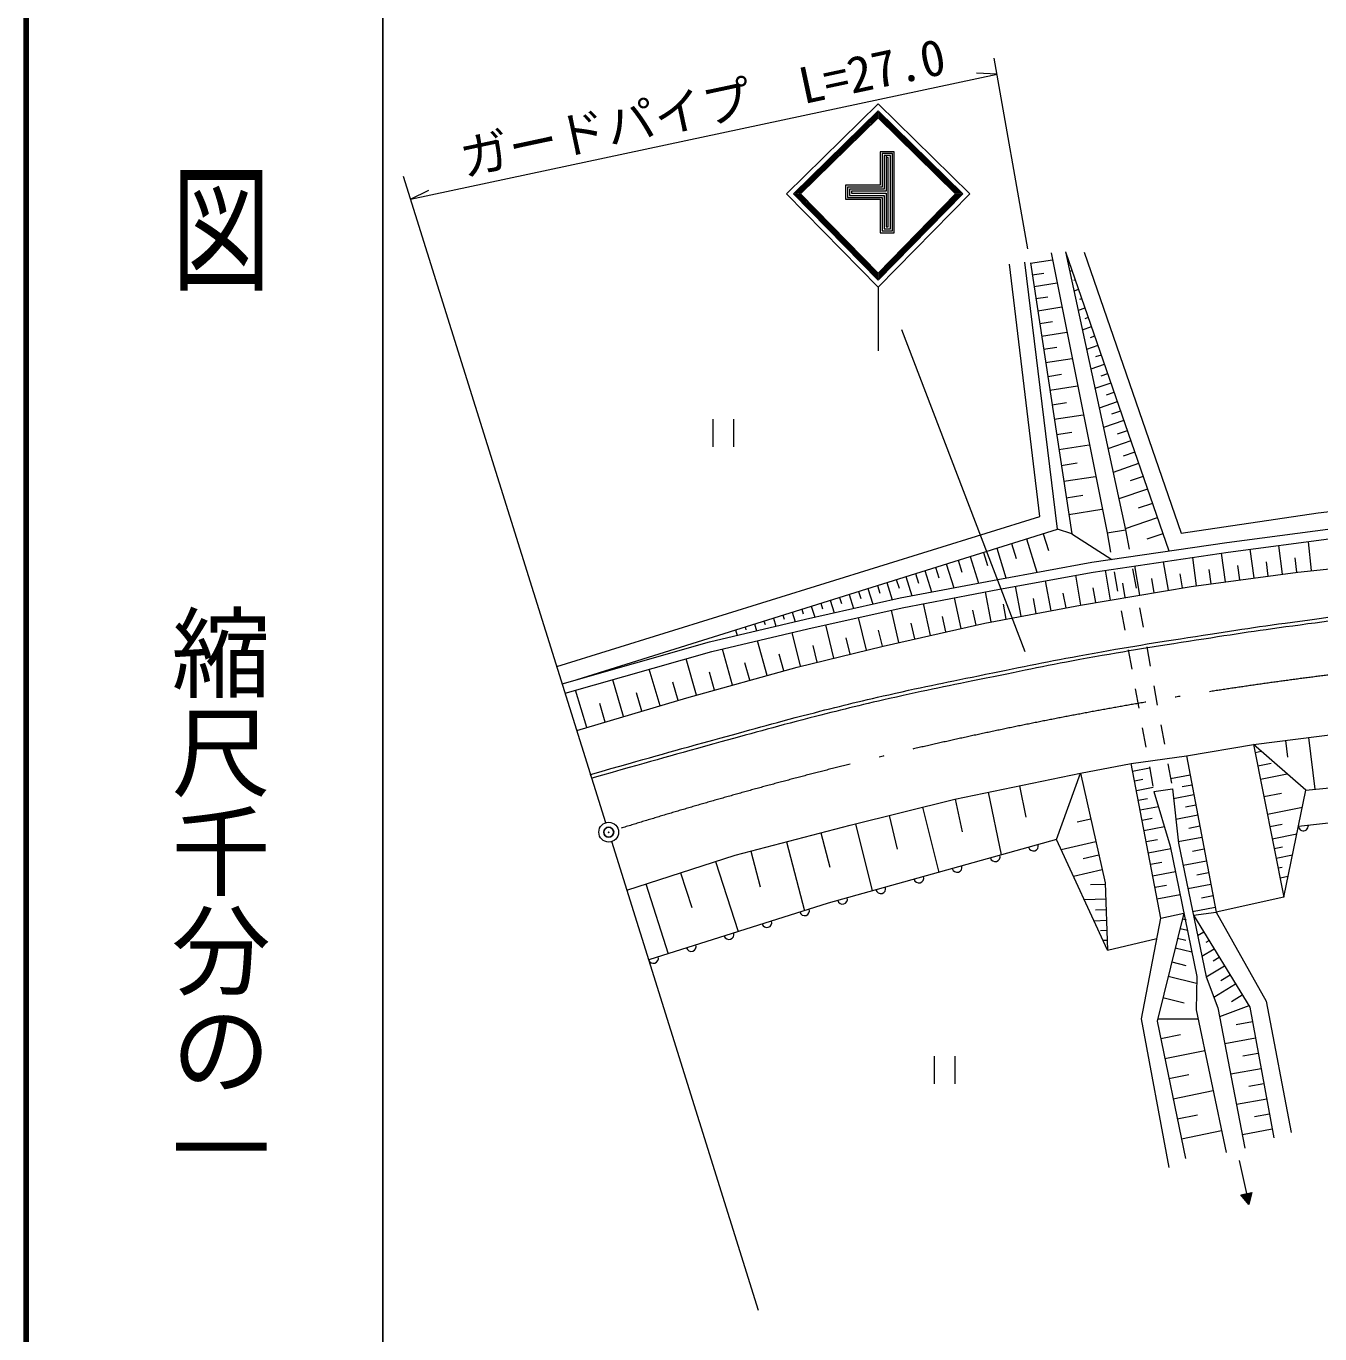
# Model space of a CAD drawing. Units: millimetres, scale not verified. Extents: x 40000 to 680000, y 20000 to 380000.
# Drawn here: x 40000 to 105294, y 254138 to 320127 of the extents above; entities that cross this region are included whole.
import ezdxf
from ezdxf.enums import TextEntityAlignment as Align

# ---------------------------------------------------------------- set-up
doc = ezdxf.new("R2010")
doc.units = ezdxf.units.MM
doc.header["$LTSCALE"] = 1000
doc.header["$PDMODE"] = 32
doc.header["$PDSIZE"] = 500
doc.linetypes.add('LONG_DASHED_DOTTED', pattern=[15.25, 12, -1.5, 0.25, -1.5])
for name, color, linetype, lineweight in [('M-BGD', 7, 'Continuous', 13), ('M-BMK', 7, 'Continuous', 13), ('M-STR-HTXT', 7, 'Continuous', 13), ('M-STR-STRC', 7, 'Continuous', 13), ('M-TTL', 2, 'Continuous', 140), ('M-TTL-BAND', 7, 'Continuous', 25)]:
    doc.layers.add(name, color=color, linetype=linetype, lineweight=lineweight)
doc.layers.add('M-OTRS', color=6, linetype='Continuous')
doc.styles.add('@ＭＳ ゴシック', font='')
doc.styles.add('ＭＳ ゴシック', font='')
doc.styles.get('@ＭＳ ゴシック').set_extended_font_data('@MS Gothic')
doc.styles.get('ＭＳ ゴシック').set_extended_font_data('MS Gothic')

msp = doc.modelspace()

# ---------------------------------------------------------------- linework, layer by layer
at = {"layer": 'M-BGD'}
for p, q in [((90691, 308160), (91808, 308330)), ((91738, 308684), (94552, 294563)), ((92452, 308730), (97671, 293645)), ((92452, 308730), (95486, 294711)), ((90780, 307576), (91364, 307665)), ((92779, 307785), (92665, 307745)), ((90869, 306991), (92038, 307170)), ((92942, 307312), (92885, 307292)), ((90962, 306380), (91573, 306474)), ((93106, 306840), (92878, 306761)), ((93269, 306367), (93155, 306328)), ((91055, 305769), (92277, 305956)), ((93433, 305895), (93091, 305776)), ((91153, 305130), (91792, 305228)), ((93760, 304949), (93304, 304792)), ((93596, 305422), (93425, 305363)), ((91250, 304491), (92528, 304686)), ((93923, 304477), (93695, 304398)), ((91352, 303823), (92021, 303925)), ((94087, 304004), (93517, 303807)), ((91454, 303154), (92791, 303358)), ((94414, 303059), (93730, 302823)), ((94250, 303532), (93965, 303433)), ((91561, 302455), (92260, 302562)), ((94577, 302587), (94235, 302469)), ((91667, 301756), (93066, 301969)), ((94740, 302114), (93943, 301839)), ((94904, 301642), (94505, 301504)), ((91779, 301025), (92510, 301136)), ((95067, 301169), (94157, 300854)), ((74658, 300291), (74658, 298891)), ((75708, 300291), (75708, 298891)), ((91890, 300293), (93353, 300516)), ((95231, 300697), (94775, 300539)), ((92007, 299529), (92772, 299645)), ((95394, 300224), (94370, 299870)), ((95572, 299712), (95059, 299535)), ((92123, 298764), (93653, 298997)), ((95749, 299200), (94601, 298802)), ((95948, 298625), (95373, 298427)), ((92245, 297964), (93045, 298086)), ((96146, 298051), (94860, 297606)), ((92367, 297164), (93967, 297408)), ((96369, 297408), (95725, 297186)), ((92495, 296328), (93332, 296455)), ((96591, 296765), (95150, 296266)), ((92623, 295491), (94296, 295746)), ((96841, 296044), (96120, 295795)), ((97090, 295323), (95475, 294764)), ((91328, 294516), (91592, 293673)), ((92773, 294502), (94795, 293220)), ((94552, 294563), (95486, 294711)), ((94552, 294563), (94730, 293579)), ((95486, 294711), (95665, 293727)), ((97369, 294516), (96562, 294236)), ((88983, 293783), (89452, 292281)), ((89734, 294018), (89968, 293267)), ((90484, 294253), (91012, 292566)), ((101971, 292281), (101775, 293728)), ((103411, 292476), (103216, 293916)), ((104869, 292651), (104719, 294112)), ((87039, 293175), (87227, 292574)), ((87640, 293363), (88060, 292021)), ((88312, 293573), (88522, 292902)), ((97651, 291657), (97408, 293101)), ((99076, 291888), (98882, 293319)), ((100524, 292085), (100328, 293533)), ((102691, 292378), (102594, 293098)), ((104139, 292575), (104040, 293302)), ((84395, 292348), (84697, 291383)), ((84878, 292499), (85029, 292017)), ((85361, 292650), (85697, 291573)), ((85899, 292818), (86068, 292280)), ((86438, 292987), (86814, 291784)), ((93232, 290913), (92979, 292416)), ((94735, 291166), (94481, 292668)), ((94908, 292595), (95086, 291611)), ((95843, 292743), (96021, 291759)), ((96208, 291414), (95959, 292887)), ((98363, 291777), (98243, 292489)), ((99800, 291986), (99702, 292710)), ((101248, 292183), (101150, 292906)), ((82487, 291751), (82734, 290962)), ((82964, 291900), (83087, 291506)), ((83441, 292050), (83712, 291182)), ((83918, 292199), (84054, 291765)), ((90227, 290346), (89941, 291862)), ((91734, 290630), (91449, 292137)), ((93983, 291039), (93857, 291790)), ((95471, 291290), (95347, 292026)), ((96930, 291536), (96808, 292257)), ((80578, 291154), (80776, 290520)), ((81055, 291303), (81154, 290986)), ((81532, 291453), (81755, 290741)), ((82009, 291602), (82121, 291246)), ((87198, 289732), (86850, 291282)), ((88710, 290060), (88423, 291581)), ((90980, 290488), (90838, 291242)), ((92483, 290772), (92341, 291521)), ((78192, 290408), (78257, 290200)), ((78669, 290557), (78820, 290074)), ((79146, 290706), (79222, 290465)), ((79623, 290855), (79797, 290299)), ((80101, 291005), (80188, 290727)), ((84045, 289022), (83676, 290661)), ((85648, 289383), (85287, 290986)), ((87953, 289901), (87783, 290656)), ((89469, 290203), (89326, 290961)), ((95265, 290627), (95443, 289643)), ((96199, 290775), (96377, 289791)), ((76283, 289811), (76326, 289672)), ((76760, 289960), (76868, 289614)), ((77237, 290109), (77292, 289936)), ((77715, 290258), (77844, 289844)), ((80762, 288235), (80352, 289912)), ((82409, 288638), (82006, 290285)), ((84846, 289203), (84666, 290004)), ((86423, 289557), (86249, 290333)), ((75806, 289661), (75893, 289384)), ((77398, 287360), (76910, 289110)), ((79085, 287824), (78669, 289525)), ((81586, 288436), (81384, 289260)), ((83225, 288838), (83025, 289654)), ((75648, 286872), (75140, 288693)), ((78241, 287595), (78006, 288438)), ((79924, 288030), (79719, 288868)), ((95621, 288659), (95799, 287675)), ((96555, 288807), (96733, 287823)), ((73827, 286365), (73315, 288201)), ((76523, 287116), (76279, 287991)), ((70155, 285284), (69602, 287149)), ((71997, 285831), (71451, 287673)), ((74737, 286619), (74484, 287529)), ((68290, 284731), (67730, 286618)), ((71076, 285557), (70803, 286478)), ((72911, 286102), (72640, 287016)), ((95977, 286691), (96155, 285707)), ((96912, 286839), (97090, 285855)), ((69223, 285007), (68946, 285940)), ((96333, 284723), (96512, 283739)), ((97268, 284871), (97446, 283887)), ((104592, 281575), (101943, 283874)), ((103552, 284080), (103659, 283239)), ((104713, 284229), (105047, 281620)), ((102023, 283479), (102328, 283540)), ((95845, 282540), (96699, 282703)), ((96690, 282755), (96868, 281771)), ((97624, 282903), (97802, 281919)), ((102157, 282805), (102832, 282939)), ((68545, 282173), (68491, 282366)), ((90134, 281790), (90459, 280209)), ((92000, 279083), (93214, 282424)), ((95939, 282049), (96361, 282130)), ((98753, 282327), (97762, 282140)), ((98846, 281831), (98351, 281738)), ((102292, 282130), (103641, 282400)), ((86892, 281123), (87234, 279462)), ((88553, 281465), (89203, 278303)), ((96032, 281558), (96877, 281719)), ((96126, 281067), (96587, 281155)), ((96917, 281499), (97851, 281648)), ((98940, 281336), (97907, 281141)), ((102469, 281246), (103354, 281422)), ((85246, 280717), (86059, 277425)), ((96220, 280576), (97142, 280752)), ((99037, 280820), (98521, 280722)), ((102646, 280361), (104415, 280715)), ((81852, 279879), (82691, 276485)), ((83549, 280298), (83968, 278601)), ((93735, 280114), (93039, 279958)), ((96318, 280061), (96833, 280159)), ((99134, 280304), (98022, 280094)), ((102770, 279739), (103392, 279864)), ((80111, 279427), (80566, 277686)), ((96416, 279545), (97447, 279742)), ((99344, 279192), (98146, 278966)), ((99239, 279748), (98683, 279643)), ((102895, 279118), (104138, 279366)), ((76571, 278500), (77042, 276701)), ((78370, 278971), (79281, 275490)), ((93993, 278966), (92237, 278570)), ((96524, 278976), (97093, 279085)), ((96633, 278408), (97771, 278625)), ((99456, 278593), (98858, 278480)), ((102993, 278627), (103407, 278710)), ((74788, 277973), (75929, 274433)), ((94146, 278287), (93344, 278107)), ((96743, 277832), (97318, 277942)), ((99569, 277994), (98388, 277772)), ((103091, 278137), (103920, 278303)), ((73028, 277406), (73595, 275647)), ((94313, 277546), (92861, 277219)), ((96852, 277257), (98003, 277476)), ((99681, 277404), (99090, 277292)), ((103189, 277647), (103396, 277688)), ((103287, 277156), (103702, 277239)), ((71269, 276839), (72403, 273321)), ((94462, 276818), (93718, 276792)), ((96963, 276674), (97546, 276785)), ((99792, 276813), (98632, 276595)), ((94489, 276074), (93407, 276036)), ((97074, 276092), (98239, 276314)), ((99901, 276233), (99321, 276124)), ((94508, 275534), (93967, 275514)), ((97262, 275110), (98430, 275374)), ((100010, 275654), (98872, 275439)), ((98910, 275257), (100056, 275413)), ((94527, 274993), (93900, 274970)), ((98236, 274592), (98607, 274500)), ((98356, 275077), (98542, 275032)), ((94545, 274493), (94231, 274482)), ((94563, 273994), (94354, 273986)), ((94581, 273495), (97066, 274086)), ((98116, 274107), (98532, 274004)), ((99433, 274404), (99126, 274216)), ((99694, 273978), (99541, 273884)), ((97996, 273621), (98827, 273416)), ((99955, 273552), (99342, 273176)), ((97819, 272905), (98535, 272728)), ((100478, 272699), (99560, 272136)), ((100217, 273126), (99910, 272937)), ((97642, 272188), (99075, 271834)), ((100760, 272240), (100301, 271958)), ((101041, 271781), (99949, 271111)), ((101377, 271234), (100830, 270899)), ((97376, 271114), (98450, 270849)), ((101712, 270688), (100236, 270130)), ((97110, 270041), (99146, 270041)), ((97261, 269035), (98268, 269242)), ((101891, 269882), (101075, 269732)), ((102042, 269065), (100496, 268780)), ((85821, 268155), (85821, 266755)), ((86871, 268155), (86871, 266755)), ((97469, 268028), (99483, 268443)), ((102185, 268292), (101411, 268150)), ((102327, 267519), (100794, 267236)), ((97677, 267016), (98689, 267225)), ((102468, 266752), (101702, 266611)), ((97886, 266004), (99909, 266421)), ((102610, 265986), (101089, 265705)), ((98095, 264988), (99112, 265198)), ((102750, 265225), (101990, 265085)), ((98305, 263972), (100338, 264391)), ((102890, 264465), (101382, 264187)), ((101225, 262877), (101584, 261214)), ((101307, 261155), (101861, 261274)), ((101704, 260660), (101307, 261155)), ((101360, 261089), (101344, 261163)), ((101413, 261023), (101381, 261171)), ((101466, 260957), (101418, 261179)), ((101519, 260891), (101455, 261187)), ((101571, 260825), (101492, 261195)), ((101624, 260759), (101529, 261202)), ((101677, 260693), (101566, 261210)), ((101714, 260701), (101603, 261218)), ((101735, 260783), (101639, 261226)), ((101756, 260865), (101676, 261234)), ((101861, 261274), (101704, 260660)), ((101777, 260947), (101713, 261242)), ((101798, 261029), (101750, 261250)), ((101819, 261111), (101787, 261258)), ((101840, 261192), (101824, 261266))]:
    msp.add_line(p, q, dxfattribs=at)
for points in [[(67797, 284584), (73352, 286233), (78909, 287781), (83252, 288844), (88385, 289998), (93213, 290909), (98801, 291851), (104177, 292580), (111253, 293309), (118116, 293855), (123917, 294098), (135488, 294098), (136403, 294616), (136906, 295569), (137679, 298911), (137733, 300007), (137499, 301445), (135251, 310995)], [(67814, 287161), (92049, 294742), (90406, 308216)], [(90687, 308182), (92773, 294502), (92049, 294742)], [(93405, 308715), (98300, 294542), (105209, 295568), (112395, 296397), (119896, 296911), (125976, 297226), (133240, 297345), (135649, 297463)], [(66788, 287806), (91156, 295383), (89627, 308120)], [(67057, 286947), (74482, 289052), (79341, 290197), (84107, 291271), (89036, 292206), (93778, 293070), (100604, 294079), (105950, 294777), (111750, 295354), (118036, 295871), (126358, 296265), (133326, 296278)], [(67206, 286470), (74608, 288568), (79454, 289709), (84208, 290782), (89127, 291714), (93860, 292577), (100673, 293584), (106007, 294281), (111795, 294856), (118069, 295372), (126370, 295765), (133327, 295778)], [(101943, 283874), (109630, 284858), (115738, 285473), (120870, 285884), (129595, 286192), (135754, 286141), (144017, 285884), (153307, 285012), (161570, 284139)], [(93214, 282424), (95774, 282915), (98568, 283309), (101943, 283874)], [(101943, 283874), (103483, 276176), (100056, 275413)], [(98568, 283309), (100056, 275413), (102576, 270919), (103852, 264298)], [(103483, 276176), (104592, 281575), (111777, 282285), (119792, 282917), (124845, 283233), (134202, 283470), (143006, 283430), (151099, 282956), (160693, 282246), (168747, 281061), (176761, 279956), (191093, 277863), (190303, 270915), (160456, 264717)], [(97687, 262537), (96290, 270038), (97262, 275110), (95774, 282915)], [(70317, 276532), (75782, 278294), (81583, 279812), (86867, 281118), (93214, 282424), (94459, 276897), (94581, 273495), (92000, 279083), (80477, 275867), (71420, 273011)], [(158324, 265190), (189158, 271784), (189553, 276442), (175132, 278841), (165791, 280124), (155783, 281202), (146750, 281715), (135613, 281972), (125296, 281664), (115596, 280996), (104215, 279742)], [(96917, 281499), (97744, 278753), (99081, 272163), (99050, 270493), (100569, 263295)], [(97851, 281648), (98153, 278906), (99555, 272149), (100148, 270586), (101513, 263506)], [(98430, 275374), (97080, 269916), (98507, 262992)], [(98910, 275257), (101756, 270615), (102971, 264025)]]:
    msp.add_lwpolyline(points, dxfattribs=at)
for centre, start, end in [((104464, 279770), 186.28901, 6.28901), ((90834, 278758), 195.59574, 15.59574), ((88908, 278220), 195.59574, 15.59574), ((85055, 277145), 195.59574, 15.59574), ((86982, 277683), 195.59574, 15.59574), ((83129, 276607), 195.59574, 15.59574), ((81202, 276070), 195.59574, 15.59574), ((79288, 275492), 197.5051, 17.5051), ((77381, 274891), 197.5051, 17.5051), ((75473, 274289), 197.5051, 17.5051), ((73566, 273687), 197.5051, 17.5051), ((71658, 273086), 197.5051, 17.5051)]:
    msp.add_arc(centre, 250, start, end, dxfattribs=at)
for points in [[(68491, 282366), (71486, 283219), (72246, 283438), (74660, 284101), (76546, 284620), (77600, 284924), (79495, 285410), (81069, 285813), (81953, 286031), (83537, 286391), (85437, 286823), (86509, 287030), (88419, 287419), (90406, 287823), (91517, 288062), (93512, 288423), (95660, 288813), (96869, 288997), (99025, 289334), (101075, 289655), (102225, 289828), (104281, 290105), (106368, 290387), (107538, 290536), (109631, 290759), (111553, 290964), (112633, 291057), (114560, 291203), (116657, 291362), (117834, 291419), (119933, 291530), (122059, 291642), (123249, 291714), (125376, 291787), (129188, 291918), (130444, 291875), (135141, 291834)], [(135142, 291634), (130447, 291675), (129192, 291718), (125382, 291587), (123257, 291514), (122067, 291443), (119944, 291331), (117846, 291220), (116670, 291163), (114575, 291004), (112650, 290858), (111572, 290765), (109652, 290560), (107561, 290337), (106392, 290188), (104308, 289907), (102253, 289630), (101105, 289457), (99056, 289137), (96901, 288800), (95693, 288615), (93548, 288226), (91554, 287865), (90444, 287626), (88459, 287223), (86551, 286835), (85480, 286627), (83581, 286196), (81999, 285836), (81116, 285619), (79545, 285216), (77651, 284730), (76598, 284427), (74713, 283909), (72300, 283245), (71540, 283026), (68545, 282173)]]:
    msp.add_open_spline(points, degree=3, knots=[0, 0, 0, 0, 1, 1, 1, 2, 2, 2, 3, 3, 3, 4, 4, 4, 5, 5, 5, 6, 6, 6, 7, 7, 7, 8, 8, 8, 9, 9, 9, 10, 10, 10, 11, 11, 11, 12, 12, 12, 12], dxfattribs=at)
at = {"layer": 'M-BMK'}
msp.add_circle((69403, 279453), 500, dxfattribs=at)
at = {"layer": 'M-BMK', "linetype": 'LONG_DASHED_DOTTED'}
msp.add_arc((131307, 83008), 205969, 86.99837, 107.35163, dxfattribs=at)
at = {"layer": 'M-OTRS'}
msp.add_point((69403, 279453), dxfattribs=at)
at = {"layer": 'M-STR-HTXT'}
for p, q in [((90561, 308889), (88860, 318516)), ((59404, 311393), (89002, 317712)), ((89002, 317712), (87972, 317748)), ((69254, 279931), (59046, 312535)), ((59404, 311393), (60330, 311846)), ((76960, 255315), (69552, 278976))]:
    msp.add_line(p, q, dxfattribs=at)
at = {"layer": 'M-STR-STRC'}
for p, q in [((82998, 306947), (82998, 303744)), ((84187, 304820), (90410, 288568))]:
    msp.add_line(p, q, dxfattribs=at)
for points in [[(78369, 311668), (82998, 316202), (87624, 311668), (82998, 306947)], [(82998, 315852), (78723, 311664), (82998, 307304), (87271, 311664)], [(82998, 315787), (78788, 311663), (82998, 307370), (87205, 311663)], [(82998, 315718), (78859, 311663), (82998, 307441), (87135, 311663)], [(82998, 315645), (78931, 311662), (82998, 307515), (87062, 311662)], [(82998, 315565), (79012, 311661), (82998, 307597), (86981, 311661)], [(82998, 307661), (79084, 311668), (82998, 315502), (86910, 311668)]]:
    msp.add_lwpolyline(points, close=True, dxfattribs=at)
for points in [[(83108, 313606), (83108, 312097), (81359, 312097), (81359, 311397), (83108, 311397), (83108, 309704), (83808, 309704), (83808, 313791), (83108, 313791), (83108, 313387)], [(83198, 313606), (83198, 312007), (81449, 312007), (81449, 311487), (83198, 311487), (83198, 309793), (83718, 309793), (83718, 313701), (83198, 313701), (83198, 313387)], [(83298, 313606), (83298, 311907), (81549, 311907), (81549, 311587), (83298, 311587), (83298, 309894), (83618, 309894), (83618, 313601), (83298, 313601), (83298, 313387)], [(83403, 313606), (83403, 311802), (81654, 311802), (81654, 311692), (83403, 311692), (83403, 309998), (83513, 309998), (83513, 313496), (83403, 313496), (83403, 313387)]]:
    msp.add_lwpolyline(points, dxfattribs=at)
at = {"layer": 'M-TTL'}
msp.add_line((40000, 380000), (40000, 20000), dxfattribs=at)
at = {"layer": 'M-TTL-BAND'}
msp.add_line((58000, 370000), (58000, 20000), dxfattribs=at)

# ---------------------------------------------------------------- texts
at = {"layer": 'M-STR-HTXT', "style": 'ＭＳ ゴシック'}
msp.add_text('ガードパイプ\u3000L=27.0', height=1833, rotation=12.051, dxfattribs=at).set_placement((74440, 314603), align=Align.BOTTOM_CENTER)
at = {"layer": 'M-TTL-BAND', "style": '@ＭＳ ゴシック', "width": 1.4}
msp.add_text('平  面  図', height=3666, rotation=270, dxfattribs=at).set_placement((49777, 306475), align=Align.MIDDLE_RIGHT)
at = {"layer": 'M-TTL-BAND', "style": '@ＭＳ ゴシック'}
msp.add_text('縮尺千分の一', height=3666, rotation=270, dxfattribs=at).set_placement((49777, 261030), align=Align.MIDDLE_RIGHT)

doc.saveas('drawing.dxf')
